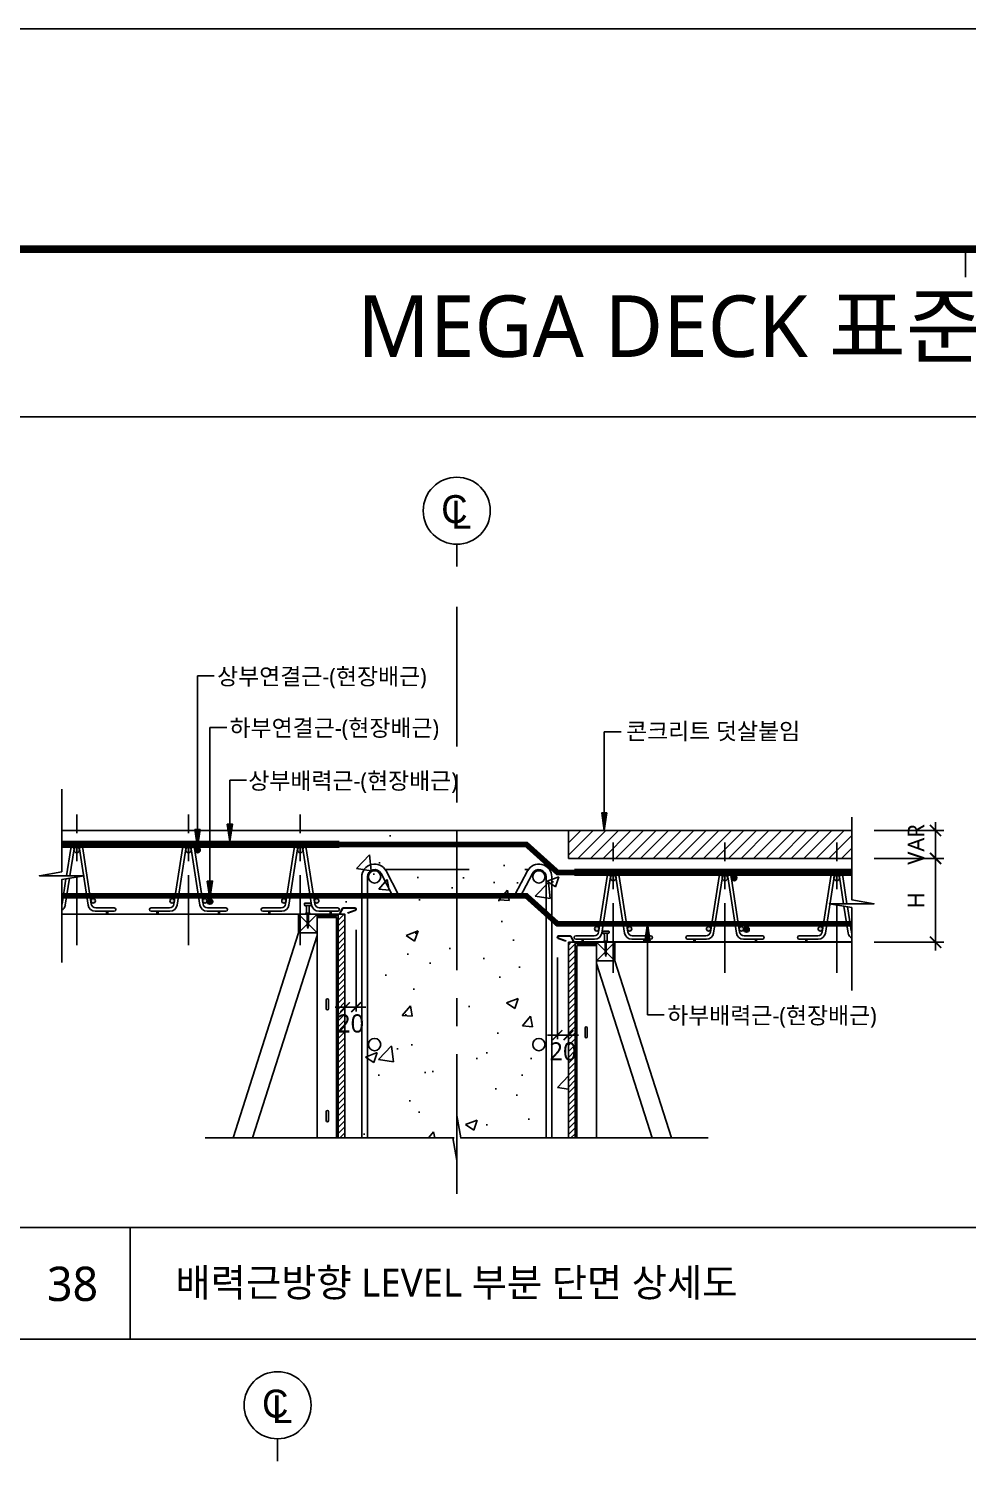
# Model space of a CAD drawing. Extents: x 10983 to 44623, y -18406 to 11294.
# Drawn here: x 38454 to 40133, y -3173 to -586 of the extents above; entities that cross this region are included whole.
import ezdxf

# ---------------------------------------------------------------- set-up
doc = ezdxf.new("R2010")
doc.units = 0
doc.header["$LTSCALE"] = 100
doc.header["$MEASUREMENT"] = 0
doc.header["$PDMODE"] = 3
doc.header["$PDSIZE"] = 10
for name, pattern in [('CEN', [62, 60, -1, 0, -1]), ('CENTERX2', [4, 2.5, -0.5, 0.5, -0.5]), ('HID', [2.5, 1.5, -1])]:
    doc.linetypes.add(name, pattern=pattern)
doc.layers.get('0').update_dxf_attribs({"linetype": 'CONTINUOUS'})
doc.layers.get('Defpoints').update_dxf_attribs({"color": 165, "linetype": 'CONTINUOUS'})
for name, color, linetype in [('-상부연결근', 4, 'CONTINUOUS'), ('-하부배력근', 3, 'CONTINUOUS'), ('-하부연결근', 4, 'CONTINUOUS'), ('0-TEXT', 3, 'CONTINUOUS'), ('DECK-CEN', 1, 'CEN'), ('DECK-CON', 2, 'CONTINUOUS'), ('DECK-DIM', 255, 'CONTINUOUS'), ('DECK-ETC STEEL', 6, 'CONTINUOUS'), ('DECK-HATCH', 251, 'CONTINUOUS'), ('DECK-LATTICE', 7, 'CONTINUOUS'), ('DECK-MAIN BAR', 2, 'CONTINUOUS'), ('DECK-PG', 4, 'CONTINUOUS'), ('DECK-RC', 251, 'CONTINUOUS'), ('DECK-RC(ETC)', 252, 'CONTINUOUS'), ('DECK-TABLE', 7, 'CONTINUOUS'), ('DECK-TEX1', 6, 'CONTINUOUS'), ('DECK-TEXT', 7, 'CONTINUOUS'), ('DECK-TITLE TEXT', 3, 'CONTINUOUS'), ('DECK-TRANS', 3, 'CONTINUOUS'), ('E2', 7, 'CONTINUOUS'), ('form', 7, 'CONTINUOUS')]:
    doc.layers.add(name, color=color, linetype=linetype)
doc.styles.add('SY Panel', font='malgun.ttf')
doc.styles.add('VICON TEXT', font='malgun.ttf')
doc.styles.add('굴림', font='Gulim.ttf')
doc.styles.add('맑은고딕', font='malgun.ttf')
doc.dimstyles.new('STDECK-DIM', dxfattribs={"dimtxt": 35, "dimasz": 20, "dimexe": 15, "dimexo": 40, "dimgap": 10, "dimtad": 1, "dimdec": 0, "dimtxsty": 'SY Panel', "dimblk": 'ARCHTICK', "dimcen": 2.5, "dimdle": 15, "dimclrd": 7, "dimclre": 7, "dimclrt": 6, "dimadec": 0, "dimazin": 0, "dimtfac": 1, "dimtdec": 0, "dimtmove": 0, "dimatfit": 3, "dimldrblk": 'ARCHTICK', "dimfxl": 1, "dimarcsym": 0})
doc.dimstyles.new('STDECK-DIM 2', dxfattribs={"dimscale": 2.5, "dimtxt": 12, "dimasz": 7, "dimexe": 3, "dimexo": 3, "dimgap": 3, "dimtad": 1, "dimdec": 0, "dimlunit": 6, "dimtxsty": 'VICON TEXT', "dimblk": 'ARCHTICK', "dimcen": 2.5, "dimclrd": 7, "dimclre": 7, "dimclrt": 6, "dimadec": 0, "dimazin": 0, "dimtfac": 1, "dimtdec": 0, "dimtix": 1, "dimtmove": 0, "dimatfit": 3, "dimfxl": 1, "dimarcsym": 0})
pattern_1 = [(45, (14861.725, -5112.75), (-5.3033009, 5.3033009), [])]

# ---------------------------------------------------------------- blocks, each defined once
blk = doc.blocks.new('_ArchTick')
at = {"color": 0, "linetype": 'ByBlock', "const_width": 0.15}
blk.add_lwpolyline([(-0.5, -0.5), (0.5, 0.5)], dxfattribs=at)
blk = doc.blocks.new('*D234')
at = {"layer": 'DECK-DIM', "color": 7, "lineweight": -2}
for p, q in [((40076.2, -2054.9), (40076.2, -2234.9)), ((39966.2, -2069.9), (40091.2, -2069.9)), ((39966.2, -2219.9), (40091.2, -2219.9))]:
    blk.add_line(p, q, dxfattribs=at)
at = {"layer": 'Defpoints', "color": 0, "ltscale": 0.5}
for p in [(39926.2, -2069.9), (39926.2, -2219.9), (40076.2, -2219.9)]:
    blk.add_point(p, dxfattribs=at)
at = {"layer": 'DECK-DIM', "color": 7, "lineweight": -2, "ltscale": 0.5, "xscale": 20, "yscale": 20, "zscale": 20}
for p, rotation in [((40076.2, -2069.9), 90), ((40076.2, -2219.9), 270)]:
    blk.add_blockref('_ArchTick', p, dxfattribs=dict(at, rotation=rotation))
at = {"layer": 'DECK-DIM', "color": 6, "ltscale": 0.5, "insert": (40041.2, -2144.9), "char_height": 30, "attachment_point": 5, "rotation": 90, "style": 'SY Panel'}
blk.add_mtext('H', dxfattribs=at)
blk = doc.blocks.new('*D235')
at = {"layer": 'DECK-DIM', "color": 7, "lineweight": -2}
for p, q in [((40076.2, -2004.9), (40076.2, -2084.9)), ((39966.2, -2019.9), (40091.2, -2019.9)), ((39966.2, -2069.9), (40091.2, -2069.9))]:
    blk.add_line(p, q, dxfattribs=at)
at = {"layer": 'Defpoints', "color": 0, "ltscale": 0.5}
for p in [(39926.2, -2019.9), (39926.2, -2069.9), (40076.2, -2069.9)]:
    blk.add_point(p, dxfattribs=at)
at = {"layer": 'DECK-DIM', "color": 7, "lineweight": -2, "ltscale": 0.5, "xscale": 20, "yscale": 20, "zscale": 20}
for p, rotation in [((40076.2, -2019.9), 90), ((40076.2, -2069.9), 270)]:
    blk.add_blockref('_ArchTick', p, dxfattribs=dict(at, rotation=rotation))
at = {"layer": 'DECK-DIM', "color": 6, "ltscale": 0.5, "insert": (40041.2, -2044.9), "char_height": 30, "attachment_point": 5, "rotation": 90, "style": 'SY Panel'}
blk.add_mtext('VAR', dxfattribs=at)
blk = doc.blocks.new('*D236')
at = {"layer": 'DECK-DIM', "color": 7, "lineweight": -2}
for p, q in [((39399.5, -2247.4), (39399.5, -2393.5)), ((39419.5, -2247.4), (39419.5, -2393.5)), ((39399.5, -2386), (39382, -2386)), ((39399.5, -2386), (39419.5, -2386)), ((39419.5, -2386), (39437, -2386))]:
    blk.add_line(p, q, dxfattribs=at)
at = {"layer": 'Defpoints', "color": 0, "ltscale": 0.5}
for p in [(39399.5, -2239.9), (39419.5, -2239.9), (39419.5, -2386)]:
    blk.add_point(p, dxfattribs=at)
at = {"layer": 'DECK-DIM', "color": 7, "lineweight": -2, "ltscale": 0.5, "xscale": 17.5, "yscale": 17.5, "zscale": 17.5}
blk.add_blockref('_ArchTick', (39399.5, -2386), dxfattribs=at)
at = {"layer": 'DECK-DIM', "color": 7, "lineweight": -2, "ltscale": 0.5, "xscale": 17.5, "yscale": 17.5, "zscale": 17.5, "rotation": 180}
blk.add_blockref('_ArchTick', (39419.5, -2386), dxfattribs=at)
at = {"layer": 'DECK-DIM', "color": 6, "ltscale": 0.5, "insert": (39409.5, -2415.3), "char_height": 32.5, "attachment_point": 5, "style": 'VICON TEXT'}
blk.add_mtext('20', dxfattribs=at)
blk = doc.blocks.new('*D237')
at = {"layer": 'DECK-DIM', "color": 7, "lineweight": -2}
for p, q in [((39019.5, -2197.4), (39019.5, -2343.5)), ((39039.5, -2197.4), (39039.5, -2343.5)), ((39019.5, -2336), (39002, -2336)), ((39039.5, -2336), (39019.5, -2336)), ((39039.5, -2336), (39057, -2336))]:
    blk.add_line(p, q, dxfattribs=at)
at = {"layer": 'Defpoints', "color": 0, "ltscale": 0.5}
for p in [(39019.5, -2189.9), (39039.5, -2189.9), (39019.5, -2336)]:
    blk.add_point(p, dxfattribs=at)
at = {"layer": 'DECK-DIM', "color": 7, "lineweight": -2, "ltscale": 0.5, "xscale": 17.5, "yscale": 17.5, "zscale": 17.5}
blk.add_blockref('_ArchTick', (39019.5, -2336), dxfattribs=at)
at = {"layer": 'DECK-DIM', "color": 7, "lineweight": -2, "ltscale": 0.5, "xscale": 17.5, "yscale": 17.5, "zscale": 17.5, "rotation": 180}
blk.add_blockref('_ArchTick', (39039.5, -2336), dxfattribs=at)
at = {"layer": 'DECK-DIM', "color": 6, "ltscale": 0.5, "insert": (39029.5, -2365.3), "char_height": 32.5, "attachment_point": 5, "style": 'VICON TEXT'}
blk.add_mtext('20', dxfattribs=at)
blk = doc.blocks.new('tg4')
at = {"layer": 'DECK-MAIN BAR'}
h = blk.add_hatch(color=256, dxfattribs=at)
h.dxf.hatch_style = 1
h.paths.add_polyline_path([(7710.5, 42136.7, 0.414214), (7705.5, 42131.7, 0.414214), (7710.5, 42126.7)])
h.paths.add_polyline_path([(7735.8, 42040.8, 1), (7743.8, 42040.8, 1)])
h.paths.add_polyline_path([(7710.5, 42136.7), (7710.5, 42126.7, 0.414214), (7715.5, 42131.7, 0.414214)])
edge = h.paths.add_edge_path()
edge.add_line((7683.8, 42043.8), (7683.8, 42037.7))
edge.add_arc((7681.2, 42040.7), 4, 310.4298, 409.5702)
h = blk.add_hatch(color=256, dxfattribs=at)
h.dxf.hatch_style = 1
h.paths.add_polyline_path([(7877.2, 42040.7, 1), (7885.2, 42040.7, 1)])
h.paths.add_polyline_path([(7910.5, 42136.7, 0.414214), (7905.5, 42131.7, 0.414214), (7910.5, 42126.7)])
h.paths.add_polyline_path([(7935.8, 42040.8, 1), (7943.8, 42040.8, 1)])
h.paths.add_polyline_path([(7910.5, 42136.7), (7910.5, 42126.7, 0.414214), (7915.5, 42131.7, 0.414214)])
h = blk.add_hatch(color=256, dxfattribs=at)
h.dxf.hatch_style = 1
h.paths.add_polyline_path([(8077.2, 42040.7, 1), (8085.2, 42040.7, 1)])
h.paths.add_polyline_path([(8110.5, 42136.7, 0.414214), (8105.5, 42131.7, 0.414214), (8110.5, 42126.7)])
h.paths.add_polyline_path([(8135.8, 42040.8, 1), (8143.8, 42040.8, 1)])
h.paths.add_polyline_path([(8110.5, 42136.7), (8110.5, 42126.7, 0.414214), (8115.5, 42131.7, 0.414214)])
at = {"layer": 'DECK-CEN', "linetype": 'CENTERX2', "ltscale": 0.5}
for p, q in [((7710.5, 41961.8), (7710.5, 42195.4)), ((7910.5, 41961.8), (7910.5, 42195.4)), ((8110.5, 41961.8), (8110.5, 42195.4))]:
    blk.add_line(p, q, dxfattribs=at)
at = {"layer": 'DECK-LATTICE', "ltscale": 0.5}
for p, q in [((8179.9, 42146.7), (7683.8, 42146.7)), ((8179.9, 42136.7), (7683.8, 42136.7)), ((7692.2, 42085.7), (7699.7, 42134.3)), ((7698.3, 42085.7), (7705.7, 42133.6)), ((7730.8, 42033.2), (7715.2, 42133.6)), ((7736.6, 42035), (7721.2, 42134.3)), ((7884.3, 42035), (7899.7, 42134.3)), ((7890.1, 42033.2), (7905.7, 42133.6)), ((7930.8, 42033.2), (7915.2, 42133.6)), ((7936.6, 42035), (7921.2, 42134.3)), ((8084.3, 42035), (8099.7, 42134.3)), ((8090.1, 42033.2), (8105.7, 42133.6)), ((8130.8, 42033.2), (8115.2, 42133.6)), ((8136.6, 42035), (8121.2, 42134.3)), ((7684.3, 42035), (7691.3, 42080)), ((7690.1, 42033.2), (7697.6, 42081.1)), ((7777.5, 42022.2), (7743.7, 42022.2)), ((7777.5, 42028.2), (7744.5, 42028.2)), ((7843.5, 42028.2), (7876.4, 42028.2)), ((7843.5, 42022.2), (7877.3, 42022.2)), ((7977.5, 42022.2), (7943.7, 42022.2)), ((7977.5, 42028.2), (7944.5, 42028.2)), ((8043.5, 42028.2), (8076.4, 42028.2)), ((8043.5, 42022.2), (8077.3, 42022.2)), ((8177.5, 42022.2), (8143.7, 42022.2)), ((8177.5, 42028.2), (8144.5, 42028.2))]:
    blk.add_line(p, q, dxfattribs=at)
for centre, radius, start, end in [((7702.7, 42133.7), 3.01, 349.5852, 169.9415), ((7718.2, 42133.7), 3.01, 10.0585, 190.4148), ((7902.7, 42133.7), 3.01, 349.5852, 169.9415), ((7918.2, 42133.7), 3.01, 10.0585, 190.4148), ((8102.7, 42133.7), 3.01, 349.5852, 169.9415), ((8118.2, 42133.7), 3.01, 10.0585, 190.4148), ((7676.4, 42036.2), 8, 336.4782, 351.1777), ((7677.3, 42035.2), 13, 299.8906, 351.1777), ((7743.7, 42035.2), 13, 188.8223, 270), ((7744.5, 42036.2), 8, 188.8223, 270), ((7777.5, 42025.2), 3, 270, 90), ((7843.5, 42025.2), 3, 90, 270), ((7876.4, 42036.2), 8, 270, 351.1777), ((7877.3, 42035.2), 13, 270, 351.1777), ((7943.7, 42035.2), 13, 188.8223, 270), ((7944.5, 42036.2), 8, 188.8223, 270), ((7977.5, 42025.2), 3, 270, 90), ((8043.5, 42025.2), 3, 90, 270), ((8076.4, 42036.2), 8, 270, 351.1777), ((8077.3, 42035.2), 13, 270, 351.1777), ((8143.7, 42035.2), 13, 188.8223, 270), ((8144.5, 42036.2), 8, 188.8223, 270), ((8177.5, 42025.2), 3, 270, 90)]:
    blk.add_arc(centre, radius, start, end, dxfattribs=at)
at = {"layer": 'DECK-MAIN BAR', "ltscale": 0.5}
for centre, radius in [((7710.5, 42131.7), 5), ((7910.5, 42131.7), 5), ((8110.5, 42131.7), 5), ((7739.8, 42040.8), 4), ((7881.2, 42040.7), 4), ((7939.8, 42040.8), 4), ((8081.2, 42040.7), 4), ((8139.8, 42040.8), 4)]:
    blk.add_circle(centre, radius, dxfattribs=at)
blk.add_arc((7681.2, 42040.7), 4, 310.4298, 49.5702, dxfattribs=at)
at = {"layer": 'DECK-PG', "ltscale": 0.5}
for p, q in [((7764.7, 42017.2), (7683.8, 42017.2)), ((7765, 42016.7), (7683.8, 42016.7)), ((7855, 42016.7), (7766, 42016.7)), ((7854.7, 42017.2), (7766.2, 42017.2)), ((7965, 42016.7), (7856, 42016.7)), ((7964.7, 42017.2), (7856.2, 42017.2)), ((8055, 42016.7), (7966, 42016.7)), ((8054.7, 42017.2), (7966.2, 42017.2)), ((8165, 42016.7), (8056, 42016.7)), ((8164.7, 42017.2), (8056.2, 42017.2))]:
    blk.add_line(p, q, dxfattribs=at)
at = {"layer": 'DECK-PG'}
for p, q in [((7764, 42021.2), (7764, 42018.7)), ((7764.5, 42018.7), (7764.5, 42021.2)), ((7765, 42021.2), (7765, 42017.5)), ((7765, 42018.7), (7765, 42020.7)), ((7765.5, 42021.2), (7765.5, 42017.2)), ((7766, 42017.5), (7766, 42021.2)), ((7854, 42021.2), (7854, 42018.7)), ((7854.5, 42018.7), (7854.5, 42021.2)), ((7855, 42021.2), (7855, 42017.5)), ((7855, 42018.7), (7855, 42020.7)), ((7855.5, 42021.2), (7855.5, 42017.2)), ((7856, 42017.5), (7856, 42021.2)), ((7964, 42021.2), (7964, 42018.7)), ((7964.5, 42018.7), (7964.5, 42021.2)), ((7965, 42021.2), (7965, 42017.5)), ((7965, 42018.7), (7965, 42020.7)), ((7965.5, 42021.2), (7965.5, 42017.2)), ((7966, 42017.5), (7966, 42021.2)), ((8054, 42021.2), (8054, 42018.7)), ((8054.5, 42018.7), (8054.5, 42021.2)), ((8055, 42021.2), (8055, 42017.5)), ((8055, 42018.7), (8055, 42020.7)), ((8055.5, 42021.2), (8055.5, 42017.2)), ((8056, 42017.5), (8056, 42021.2)), ((8164, 42021.2), (8164, 42018.7)), ((8164.5, 42018.7), (8164.5, 42021.2)), ((8165, 42021.2), (8165, 42017.5)), ((8165, 42018.7), (8165, 42020.7)), ((8165.5, 42021.2), (8165.5, 42017.2)), ((8166, 42017.5), (8166, 42021.2)), ((8166, 42016.7), (8179.9, 42016.7)), ((8166.2, 42017.2), (8179.9, 42017.2)), ((8180.8, 42017.8), (8186.1, 42027.5)), ((8181.3, 42017.5), (8186.6, 42027.2)), ((8187.4, 42028.2), (8208.1, 42028.2)), ((8187.4, 42027.7), (8208.1, 42027.7)), ((8208.7, 42023.9), (8195.4, 42019.1)), ((8208.6, 42023.9), (8195.4, 42019.1)), ((8195.4, 42019.1), (8195.5, 42018.6)), ((8208.9, 42023.5), (8195.5, 42018.6))]:
    blk.add_line(p, q, dxfattribs=at)
for centre, radius, start, end in [((7765, 42021.2), 1, 0, 180), ((7765, 42021.2), 1, 0, 180), ((7764.5, 42018.7), 0.5, 180, 0), ((7765, 42021.2), 0.5, 0, 180), ((7764.7, 42017.5), 0.25, 270, 0), ((7765, 42017.2), 0.5, 270, 0), ((7766, 42017.2), 0.5, 180, 270), ((7766.2, 42017.5), 0.25, 180, 270), ((7855, 42021.2), 1, 0, 180), ((7855, 42021.2), 1, 0, 180), ((7854.5, 42018.7), 0.5, 180, 0), ((7855, 42021.2), 0.5, 0, 180), ((7854.7, 42017.5), 0.25, 270, 0), ((7855, 42017.2), 0.5, 270, 0), ((7856, 42017.2), 0.5, 180, 270), ((7856.2, 42017.5), 0.25, 180, 270), ((7965, 42021.2), 1, 0, 180), ((7965, 42021.2), 1, 0, 180), ((7964.5, 42018.7), 0.5, 180, 0), ((7965, 42021.2), 0.5, 0, 180), ((7964.7, 42017.5), 0.25, 270, 0), ((7965, 42017.2), 0.5, 270, 0), ((7966, 42017.2), 0.5, 180, 270), ((7966.2, 42017.5), 0.25, 180, 270), ((8055, 42021.2), 1, 0, 180), ((8055, 42021.2), 1, 0, 180), ((8054.5, 42018.7), 0.5, 180, 0), ((8055, 42021.2), 0.5, 0, 180), ((8054.7, 42017.5), 0.25, 270, 0), ((8055, 42017.2), 0.5, 270, 0), ((8056, 42017.2), 0.5, 180, 270), ((8056.2, 42017.5), 0.25, 180, 270), ((8165, 42021.2), 1, 0, 180), ((8165, 42021.2), 1, 0, 180), ((8164.5, 42018.7), 0.5, 180, 0), ((8165, 42021.2), 0.5, 0, 180), ((8164.7, 42017.5), 0.25, 270, 0), ((8165, 42017.2), 0.5, 270, 0), ((8166, 42017.2), 0.5, 180, 270), ((8166.2, 42017.5), 0.25, 180, 270), ((8179.9, 42018.3), 1.05, 270, 331.3895), ((8179.9, 42018.3), 1.55, 270, 331.3895), ((8187.4, 42026.8), 1.46, 90, 151.3895), ((8187.4, 42026.8), 0.955, 90, 151.3895), ((8208.1, 42025.8), 2.46, 290, 90), ((8208.1, 42025.8), 1.96, 290, 90)]:
    blk.add_arc(centre, radius, start, end, dxfattribs=at)

msp = doc.modelspace()

# ---------------------------------------------------------------- hatches: boundary and pattern name
at = {"layer": '-상부연결근', "linetype": 'ByBlock'}
h = msp.add_hatch(color=0, dxfattribs=at)
h.paths.add_polyline_path([(38760.3, -2018.4), (38755.6, -2018.4), (38755.6, -2049.9)])
h.paths.add_polyline_path([(38755.6, -2018.4), (38750.9, -2018.4), (38755.6, -2049.9)])
at = {"layer": '-상부연결근'}
h = msp.add_hatch(color=256, dxfattribs=at)
h.dxf.hatch_style = 1
h.paths.add_polyline_path([(38760.6, -2054.9, 1), (38750.6, -2054.9, 1)])
h = msp.add_hatch(color=256, dxfattribs=at)
h.dxf.hatch_style = 1
h.paths.add_polyline_path([(39720.6, -2104.9, 1), (39710.6, -2104.9, 1)])
at = {"layer": '-하부배력근', "linetype": 'ByBlock'}
h = msp.add_hatch(color=0, dxfattribs=at)
h.paths.add_polyline_path([(39556.1, -2218.3), (39560.8, -2218.3), (39560.8, -2186.9)])
h.paths.add_polyline_path([(39560.8, -2218.3), (39565.5, -2218.3), (39560.8, -2186.9)])
at = {"layer": '-하부연결근', "linetype": 'ByBlock'}
h = msp.add_hatch(color=0, dxfattribs=at)
h.paths.add_polyline_path([(38777.8, -2141.8), (38777.8, -2110.4), (38773.1, -2110.4)])
h.paths.add_polyline_path([(38777.8, -2141.8), (38782.5, -2110.4), (38777.8, -2110.4)])
at = {"layer": '-하부연결근'}
h = msp.add_hatch(color=256, dxfattribs=at)
h.dxf.hatch_style = 1
h.paths.add_polyline_path([(38782.8, -2146.8, 1), (38772.8, -2146.8, 1)])
h = msp.add_hatch(color=256, dxfattribs=at)
h.dxf.hatch_style = 1
h.paths.add_polyline_path([(39742.8, -2196.9, 1), (39732.8, -2196.9, 1)])
at = {"linetype": 'ByBlock'}
h = msp.add_hatch(color=256, dxfattribs=at)
h.paths.add_polyline_path([(39488.2, -1988.4), (39483.5, -1988.4), (39483.5, -2019.9)])
h.paths.add_polyline_path([(39483.5, -1988.4), (39478.8, -1988.4), (39483.5, -2019.9)])
h = msp.add_hatch(color=256, dxfattribs=at)
h.paths.add_polyline_path([(38808.5, -2008.4), (38813.2, -2008.4), (38813.2, -2039.9)])
h.paths.add_polyline_path([(38813.2, -2008.4), (38818, -2008.4), (38813.2, -2039.9)])
at = {"layer": 'DECK-HATCH'}
h = msp.add_hatch(dxfattribs=at)
h.set_pattern_fill('AR-CONC', color=256, scale=30, style=0)
h.set_pattern_definition([(50, (14861.72, -5112.75), (215.178, -18.8256), [22.5, -247.5]), (355, (14861.72, -5112.75), (-41.6254, 225.6576), [18, -198]), (100.4514, (14879.66, -5114.32), (173.5527, 206.832), [19.122, -210.3426]), (46.1842, (14861.72, -5052.75), (320.1724, -49.6558), [33.75, -371.25]), (96.6356, (14888.4, -5056.9), (280.3986, 292.2356), [28.683, -315.514]), (351.1842, (14861.72, -5052.75), (280.3986, 292.2356), [27, -297]), (21, (14891.72, -5067.75), (179.0721, -120.7857), [22.5, -247.5]), (326, (14891.72, -5067.75), (72.9946, 217.545), [18, -198]), (71.4514, (14906.65, -5077.82), (252.0667, 96.7593), [19.122, -210.3426]), (37.5, (14861.725, -5112.75), (3.64796, 99.86816), [0, -195.6, 0, -201, 0, -198.75]), (7.5, (14861.72, -5112.75), (78.92086, 118.3235), [0, -114.6, 0, -191.1, 0, -75.75]), (327.5, (14794.825, -5112.75), (160.14673, -6.76646), [0, -75, 0, -234, 0, -310.5]), (317.5, (14764.82, -5112.75), (174.95585, 30.0315), [0, -97.5, 0, -155.4, 0, -220.5])])
h.paths.add_polyline_path([(39219.5, -2019.9), (39019.5, -2019.9), (39019.5, -2570), (39212.4, -2570), (39219.5, -2610), (39219.5, -2530)])
h.paths.add_polyline_path([(39419.5, -2019.9), (39219.5, -2019.9), (39219.5, -2530), (39226.5, -2570), (39419.5, -2570)])
at = {"layer": 'DECK-HATCH', "linetype": 'ByBlock'}
h = msp.add_hatch(dxfattribs=at)
h.set_pattern_fill('ANSI31', color=256, scale=5, style=0)
h.set_pattern_definition([(45, (-7725918.397, -2456209.229), (-11.225320152, 11.225320152), [])])
h.paths.add_polyline_path([(39926.2, -2069.9), (39926.2, -2019.9), (39419.5, -2019.9), (39419.5, -2069.9)])
h = msp.add_hatch(dxfattribs=at)
h.set_pattern_fill('ANSI31', color=256, scale=60, style=0)
h.set_pattern_definition(pattern_1)
h.paths.add_polyline_path([(39019.5, -2169.9), (39007.5, -2169.9), (39007.5, -2570), (39019.5, -2570)])
h.paths.add_polyline_path([(39000.2, -2288.5), (39058.8, -2288.5), (39058.8, -2333.5), (39000.2, -2333.5)], flags=9)
h = msp.add_hatch(dxfattribs=at)
h.set_pattern_fill('ANSI31', color=256, scale=60, style=0)
h.set_pattern_definition(pattern_1)
h.paths.add_polyline_path([(39431.5, -2219.9), (39419.5, -2219.9), (39419.5, -2570), (39431.5, -2570)])
h.paths.add_polyline_path([(39380.2, -2338.5), (39438.8, -2338.5), (39438.8, -2383.5), (39380.2, -2383.5)], flags=9)

# ---------------------------------------------------------------- linework, layer by layer
at = {"layer": '-상부연결근', "color": 0, "linetype": 'ByBlock'}
for p, q in [((38755.6, -1743.5), (38785.6, -1743.5)), ((38755.6, -2049.9), (38755.6, -1743.5))]:
    msp.add_line(p, q, dxfattribs=at)
msp.add_lwpolyline([(38760.3, -2018.4), (38750.9, -2018.4), (38755.6, -2049.9), (38760.3, -2018.4)], dxfattribs=at)
at = {"layer": '-상부연결근'}
for centre in [(38755.6, -2054.9), (39715.6, -2104.9)]:
    msp.add_circle(centre, 5, dxfattribs=at)
at = {"layer": '-하부배력근', "color": 0, "linetype": 'ByBlock'}
for p, q in [((39560.8, -2186.9), (39560.8, -2350)), ((39560.8, -2350), (39590.8, -2350))]:
    msp.add_line(p, q, dxfattribs=at)
at = {"layer": '-하부배력근', "ltscale": 0.5, "const_width": 10}
msp.add_lwpolyline([(38512.8, -2136.9), (39344, -2136.9), (39399.6, -2186.9), (39926.2, -2186.9)], dxfattribs=at)
at = {"layer": '-하부배력근', "color": 0, "linetype": 'ByBlock'}
msp.add_lwpolyline([(39556.1, -2218.3), (39565.5, -2218.3), (39560.8, -2186.9), (39556.1, -2218.3)], dxfattribs=at)
at = {"layer": '-하부연결근', "color": 0, "linetype": 'ByBlock'}
for p, q in [((38777.8, -1835.6), (38807.8, -1835.6)), ((38777.8, -2141.8), (38777.8, -1835.6))]:
    msp.add_line(p, q, dxfattribs=at)
msp.add_lwpolyline([(38773.1, -2110.4), (38782.5, -2110.4), (38777.8, -2141.8), (38773.1, -2110.4)], dxfattribs=at)
at = {"layer": '-하부연결근'}
for centre in [(38777.8, -2146.8), (39737.8, -2196.9)]:
    msp.add_circle(centre, 5, dxfattribs=at)
at = {"linetype": 'ByBlock'}
for p, q in [((39483.5, -2019.9), (39483.5, -1843.6)), ((39483.5, -1843.6), (39513.5, -1843.6)), ((38813.2, -2039.9), (38813.2, -1930.2)), ((38843.2, -1930.2), (38813.2, -1930.2))]:
    msp.add_line(p, q, dxfattribs=at)
for points in [[(39488.2, -1988.4), (39478.8, -1988.4), (39483.5, -2019.9), (39488.2, -1988.4)], [(38808.5, -2008.4), (38818, -2008.4), (38813.2, -2039.9), (38808.5, -2008.4)]]:
    msp.add_lwpolyline(points, dxfattribs=at)
at = {"layer": 'DECK-CEN', "linetype": 'CENTERX2'}
msp.add_line((39219.5, -2670), (39219.5, -1598), dxfattribs=at)
at = {"layer": 'DECK-CON'}
for p, q in [((39419.5, -2019.9), (38512.8, -2019.9)), ((39419.5, -2069.9), (39419.5, -2019.9)), ((39926.2, -2019.9), (39419.5, -2019.9)), ((39419.5, -2069.9), (39926.2, -2069.9))]:
    msp.add_line(p, q, dxfattribs=at)
for points in [[(38512.8, -1945.9), (38512.8, -2093.8), (38472.8, -2100.9), (38552.8, -2100.9), (38512.8, -2107.9), (38512.8, -2255.9)], [(38512.8, -1945.9), (38512.8, -2093.8), (38472.8, -2100.9), (38552.8, -2100.9), (38512.8, -2107.9), (38512.8, -2255.9)], [(39926.2, -1995.9), (39926.2, -2143.8), (39966.2, -2150.9), (39886.2, -2150.9), (39926.2, -2157.9), (39926.2, -2305.9)], [(38769.5, -2570), (39212.4, -2570), (39219.5, -2610), (39219.5, -2530), (39226.5, -2570), (39669.5, -2570)]]:
    msp.add_lwpolyline(points, dxfattribs=at)
for points in [[(39007.5, -2169.9), (39019.5, -2169.9), (39019.5, -2570), (39007.5, -2570)], [(39431.5, -2219.9), (39419.5, -2219.9), (39419.5, -2570), (39431.5, -2570)]]:
    msp.add_lwpolyline(points, close=True, dxfattribs=at)
at = {"layer": 'DECK-ETC STEEL'}
for points in [[(39004.5, -2169.9), (39007.5, -2169.9), (39007.5, -2570), (39004.5, -2570), (39004.5, -2175.9), (38969.5, -2175.9), (38969.5, -2172.9), (39004.5, -2172.9), (39004.5, -2169.9), (39007.5, -2169.9)], [(39434.5, -2219.9), (39431.5, -2219.9), (39431.5, -2570), (39434.5, -2570), (39434.5, -2225.9), (39469.5, -2225.9), (39469.5, -2222.9), (39434.5, -2222.9), (39434.5, -2219.9), (39431.5, -2219.9)]]:
    msp.add_lwpolyline(points, dxfattribs=at)
at = {"layer": 'DECK-RC', "linetype": 'HID'}
msp.add_line((39091.4, -2089.9), (39347.5, -2089.9), dxfattribs=at)
at = {"layer": 'DECK-RC'}
for p, q in [((39092.9, -2092.2), (39115.3, -2135.2)), ((39346.1, -2092.2), (39323.6, -2135.2)), ((39049.5, -2570), (39049.5, -2102.9)), ((39059.5, -2570), (39059.5, -2102.9)), ((39084, -2096.8), (39106.5, -2139.8)), ((39355, -2096.8), (39332.5, -2139.8)), ((39379.5, -2570), (39379.5, -2102.9)), ((39389.5, -2570), (39389.5, -2102.9)), ((39106.5, -2139.8), (39115.3, -2135.2)), ((39332.5, -2139.8), (39323.6, -2135.2))]:
    msp.add_line(p, q, dxfattribs=at)
for centre in [(39072.5, -2102.9), (39366.5, -2102.9), (39072.5, -2402.9), (39366.5, -2402.9)]:
    msp.add_circle(centre, 11, dxfattribs=at)
for centre, radius, start, end in [((39072.5, -2102.9), 23, 27.5898, 180), ((39072.5, -2102.9), 13, 27.5824, 180), ((39366.5, -2102.9), 23, 0, 152.4102), ((39366.5, -2102.9), 13, 0, 152.4176)]:
    msp.add_arc(centre, radius, start, end, dxfattribs=at)
at = {"layer": 'DECK-RC(ETC)'}
for p, q in [((38969.5, -2202.9), (38936.5, -2169.9)), ((38936.5, -2202.9), (38969.5, -2169.9)), ((38947, -2150.9), (38947, -2152.9)), ((38948, -2149.9), (38958, -2149.9)), ((38948, -2153.9), (38958, -2153.9)), ((38949, -2168.5), (38949, -2169.3)), ((38949.6, -2167.9), (38950.1, -2167.9)), ((38949.6, -2169.9), (38956.4, -2169.9)), ((38950.1, -2167.9), (38955.9, -2167.9)), ((38950.7, -2156.2), (38950.7, -2166.6)), ((38952, -2167.9), (38954, -2167.9)), ((38952, -2169.9), (38952, -2190.4)), ((38954, -2169.9), (38954, -2190.4)), ((38955.3, -2156.2), (38955.3, -2166.6)), ((38955.9, -2167.9), (38956.4, -2167.9)), ((38957, -2168.5), (38957, -2169.3)), ((38959, -2150.9), (38959, -2152.9)), ((38952, -2190.4), (38953, -2195.4)), ((38953, -2195.4), (38954, -2190.4)), ((38969.5, -2570), (38969.5, -2175.9)), ((38936.5, -2202.9), (38819.5, -2570)), ((38969.5, -2208), (38854.1, -2570)), ((39469.5, -2252.9), (39502.5, -2219.9)), ((39502.5, -2252.9), (39469.5, -2219.9)), ((39480, -2200.9), (39480, -2202.9)), ((39491, -2199.9), (39481, -2199.9)), ((39491, -2203.9), (39481, -2203.9)), ((39482, -2218.5), (39482, -2219.3)), ((39483.1, -2217.9), (39482.6, -2217.9)), ((39489.4, -2219.9), (39482.6, -2219.9)), ((39488.9, -2217.9), (39483.1, -2217.9)), ((39483.7, -2206.2), (39483.7, -2216.6)), ((39487, -2217.9), (39485, -2217.9)), ((39485, -2219.9), (39485, -2240.4)), ((39487, -2219.9), (39487, -2240.4)), ((39488.3, -2206.2), (39488.3, -2216.6)), ((39489.4, -2217.9), (39488.9, -2217.9)), ((39490, -2218.5), (39490, -2219.3)), ((39492, -2200.9), (39492, -2202.9)), ((39469.5, -2570), (39469.5, -2225.9)), ((39486, -2245.4), (39485, -2240.4)), ((39487, -2240.4), (39486, -2245.4)), ((39469.5, -2258), (39568.9, -2570)), ((39502.5, -2252.9), (39603.5, -2570)), ((38986, -2322.9), (38986, -2338.9)), ((38990, -2322.9), (38990, -2338.9)), ((39449, -2372.9), (39449, -2388.9)), ((39453, -2372.9), (39453, -2388.9)), ((38986, -2522.9), (38986, -2538.9)), ((38990, -2522.9), (38990, -2538.9))]:
    msp.add_line(p, q, dxfattribs=at)
for points in [[(38936.5, -2169.9), (38969.5, -2169.9), (38969.5, -2202.9), (38936.5, -2202.9), (38936.5, -2169.9)], [(39502.5, -2219.9), (39469.5, -2219.9), (39469.5, -2252.9), (39502.5, -2252.9), (39502.5, -2219.9)]]:
    msp.add_lwpolyline(points, dxfattribs=at)
for centre, radius, start, end in [((38948, -2150.9), 1, 90, 180), ((38948, -2152.9), 1, 180, 270), ((38947.9, -2156.6), 2.75, 7.7709, 89.4479), ((38949.6, -2168.5), 0.6, 90, 180), ((38949.6, -2169.3), 0.6, 180, 270), ((38949.3, -2166.5), 1.39, 281.7725, 355.1369), ((38958, -2156.6), 2.75, 90.5521, 172.2291), ((38956.7, -2166.5), 1.39, 184.8631, 258.2275), ((38956.4, -2168.5), 0.6, 0, 90), ((38956.4, -2169.3), 0.6, 270, 0), ((38958, -2150.9), 1, 0, 90), ((38958, -2152.9), 1, 270, 0), ((39481, -2200.9), 1, 90, 180), ((39481, -2202.9), 1, 180, 270), ((39480.9, -2206.6), 2.75, 7.7709, 89.4479), ((39482.6, -2218.5), 0.6, 90, 180), ((39482.6, -2219.3), 0.6, 180, 270), ((39482.3, -2216.5), 1.39, 281.7725, 355.1369), ((39491, -2206.6), 2.75, 90.5521, 172.2291), ((39489.7, -2216.5), 1.39, 184.8631, 258.2275), ((39489.4, -2218.5), 0.6, 0, 90), ((39489.4, -2219.3), 0.6, 270, 0), ((39491, -2200.9), 1, 0, 90), ((39491, -2202.9), 1, 270, 0), ((38988, -2322.9), 2, 0, 180), ((38988, -2322.9), 2, 0, 180), ((38988, -2338.9), 2, 180, 0), ((39451, -2372.9), 2, 0, 180), ((39451, -2372.9), 2, 0, 180), ((39451, -2388.9), 2, 180, 0), ((38988, -2522.9), 2, 0, 180), ((38988, -2522.9), 2, 0, 180), ((38988, -2538.9), 2, 180, 0)]:
    msp.add_arc(centre, radius, start, end, dxfattribs=at)
at = {"layer": 'DECK-TABLE', "ltscale": 0.5}
for p, q in [((43535.1, -2730.1), (36735.1, -2730.1)), ((38635.1, -2730.1), (38635.1, -2930.1)), ((43535.1, -2930.1), (36735.1, -2930.1))]:
    msp.add_line(p, q, dxfattribs=at)
msp.add_lwpolyline([(36735.1, -1280.1), (43535.1, -1280.1), (43535.1, -6230.1), (36735.1, -6230.1)], close=True, dxfattribs=at)
at = {"layer": 'DECK-TRANS', "ltscale": 0.5, "const_width": 10}
msp.add_lwpolyline([(38512.8, -2044.9), (39344, -2044.9), (39399.6, -2094.9), (39926.2, -2094.9)], dxfattribs=at)
at = {"layer": 'Defpoints'}
msp.add_lwpolyline([(36212.5, -6526.2), (44622.5, -6526.2), (44622.5, -586.2), (36212.5, -586.2)], close=True, dxfattribs=at)
at = {"layer": 'E2', "linetype": 'ByBlock'}
for p, q in [((39219.5, -1548), (39219.5, -1508)), ((38898.9, -3148), (38898.9, -3108))]:
    msp.add_line(p, q, dxfattribs=at)
for centre in [(39219.5, -1448), (38898.9, -3048)]:
    msp.add_circle(centre, 60, dxfattribs=at)
at = {"layer": 'form', "color": 30}
msp.add_line((40130, -980.1), (40130, -1030.1), dxfattribs=at)
at = {"layer": 'form', "color": 30, "const_width": 14.2}
msp.add_lwpolyline([(36503.2, -980.1), (36503.2, -6298.4), (44456.8, -6298.4), (44456.8, -980.1)], close=True, dxfattribs=at)

# ---------------------------------------------------------------- block references
at = {"layer": 'DECK-LATTICE'}
msp.add_blockref('tg4', (30829, -44186.6), dxfattribs=at)
at = {"layer": 'DECK-LATTICE', "xscale": -1}
msp.add_blockref('tg4', (47609.9, -44236.6), dxfattribs=at)

# ---------------------------------------------------------------- texts
at = {"layer": '-상부연결근', "color": 0, "style": 'VICON TEXT'}
msp.add_text('상부연결근-(현장배근)', height=30, dxfattribs=at).set_placement((38790.7, -1759.3))
at = {"layer": '-하부배력근', "color": 0, "style": 'VICON TEXT'}
msp.add_text('하부배력근-(현장배근)', height=30, dxfattribs=at).set_placement((39595.9, -2365.8))
at = {"layer": '-하부연결근', "color": 0, "style": 'VICON TEXT'}
msp.add_text('하부연결근-(현장배근)', height=30, dxfattribs=at).set_placement((38812.9, -1851.4))
at = {"layer": '0-TEXT', "insert": (40130, -1130.1), "char_height": 110, "width": 3770.247, "attachment_point": 5, "style": '맑은고딕'}
msp.add_mtext('MEGA DECK 표준상세도 (RC조) - 4', dxfattribs=at)
at = {"layer": 'DECK-TEX1', "color": 6, "linetype": 'ByBlock', "style": '굴림'}
for s, p in [('C', (39191.7, -1470.1)), ('L', (39209.7, -1480.1)), ('C', (38871.1, -3070.1)), ('L', (38889.1, -3080.1))]:
    msp.add_text(s, height=50, dxfattribs=at).set_placement(p)
at = {"layer": 'DECK-TEXT', "style": 'VICON TEXT'}
for s, p in [('콘크리트 덧살붙임', (39522.5, -1857.3)), ('상부배력근-(현장배근)', (38846.5, -1946))]:
    msp.add_text(s, height=30, dxfattribs=at).set_placement(p)
at = {"layer": 'DECK-TITLE TEXT', "color": 3, "style": 'VICON TEXT'}
for s, height, p in [('38', 61.43, (38486.3, -2861.6)), ('배력근방향 LEVEL 부분 단면 상세도', 50.257, (38716.1, -2853.8))]:
    msp.add_text(s, height=height, dxfattribs=at).set_placement(p)

# ---------------------------------------------------------------- dimensions: what is measured, and where the dimension line sits
at = {"layer": 'DECK-DIM'}
dim = msp.add_linear_dim(base=(40076.2, -2069.9), p1=(39926.2, -2019.9), p2=(39926.2, -2069.9), angle=90, text='VAR', dimstyle='STDECK-DIM', override={"dimtxt": 30, "dimgap": 20}, dxfattribs=at)
dim.commit()
dim.dimension.update_dxf_attribs({"geometry": '*D235', "text_midpoint": (40076.2, -2044.9), "dimtype": 160})
dim = msp.add_linear_dim(base=(40076.2, -2219.9), p1=(39926.2, -2069.9), p2=(39926.2, -2219.9), angle=90, text='H', dimstyle='STDECK-DIM', override={"dimtxt": 30, "dimgap": 20}, dxfattribs=at)
dim.commit()
dim.dimension.update_dxf_attribs({"geometry": '*D234', "text_midpoint": (40041.2, -2144.9)})
dim = msp.add_linear_dim(base=(39019.5, -2336), p1=(39039.5, -2189.9), p2=(39019.5, -2189.9), angle=180, dimstyle='STDECK-DIM 2', override={"dimtxt": 13, "dimgap": 5, "dimtad": 2, "dimtoh": 0}, dxfattribs=at)
dim.commit()
dim.dimension.update_dxf_attribs({"geometry": '*D237', "text_midpoint": (39029.5, -2365.3)})
dim = msp.add_linear_dim(base=(39419.5, -2386), p1=(39399.5, -2239.9), p2=(39419.5, -2239.9), dimstyle='STDECK-DIM 2', override={"dimtxt": 13, "dimgap": 5, "dimtad": 2, "dimtoh": 0}, dxfattribs=at)
dim.commit()
dim.dimension.update_dxf_attribs({"geometry": '*D236', "text_midpoint": (39409.5, -2415.3)})

doc.saveas('drawing.dxf')
